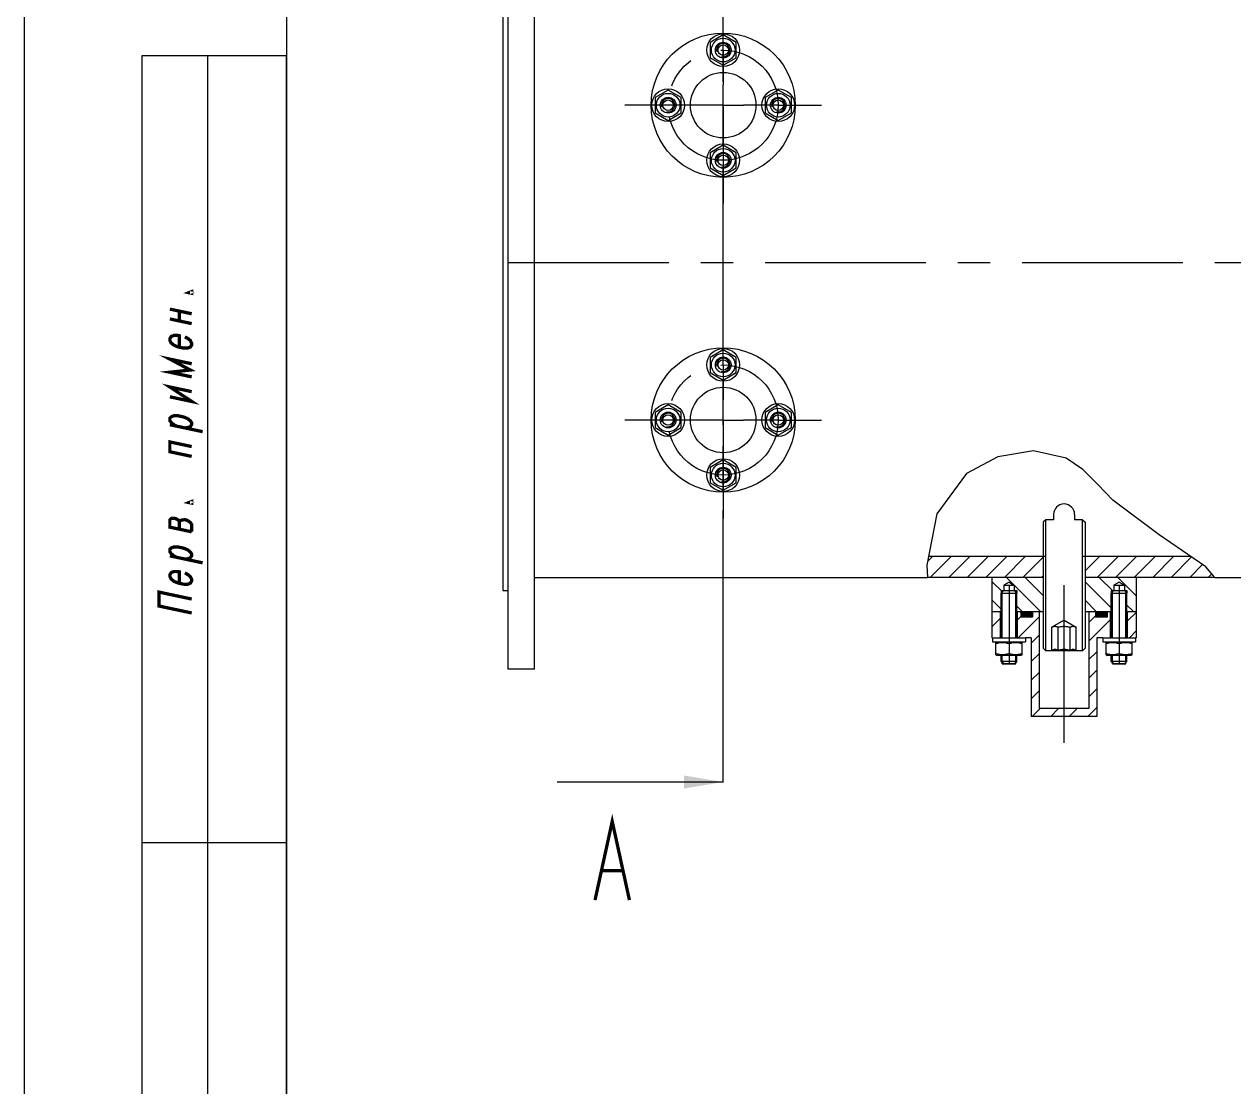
# Model space of a CAD drawing. Header units: millimetres. Extents: x 0 to 594, y 0 to 420.
# Drawn here: x 0 to 92.3, y 213.4 to 294.4 of the extents above; entities that cross this region are included whole.
import ezdxf

# ---------------------------------------------------------------- set-up
doc = ezdxf.new("R2010")
doc.units = ezdxf.units.MM
doc.header["$LTSCALE"] = 32.67
doc.linetypes.add('CENTER', pattern=[0.6, 0.375, -0.075, 0.075, -0.075])
doc.linetypes.add('PHANTOM', pattern=[0.8, 0.45, -0.05, 0.1, -0.05, 0.1, -0.05])
doc.layers.get('0').update_dxf_attribs({"linetype": 'CONTINUOUS'})
for name, color, linetype in [('ALL_AXIS', 7, 'CONTINUOUS'), ('ALL_CHAMFER', 7, 'CONTINUOUS'), ('ALL_ROUND', 7, 'CONTINUOUS'), ('DEFAULT_3', 7, 'PHANTOM')]:
    doc.layers.add(name, color=color, linetype=linetype)
doc.styles.get("Standard").update_dxf_attribs({"font": 'txt', "width": 0.7})
doc.dimstyles.get("Standard").update_dxf_attribs({"dimtxt": 3.5, "dimasz": 3, "dimexe": 0.18, "dimexo": 0.0625, "dimgap": 0.09, "dimtad": 1, "dimdec": 5, "dimdsep": 46, "dimtxsty": 'STANDARD', "dimblk": '_FILLED', "dimblk1": '_FILLED', "dimblk2": '_FILLED', "dimcen": 0.09, "dimadec": 0, "dimazin": 0, "dimtol": 1, "dimtp": 1e-05, "dimtm": 1e-05, "dimtfac": 1, "dimtdec": 5, "dimtofl": 0, "dimtmove": 0, "dimatfit": 3, "dimldrblk": '_FILLED', "dimfxl": 1, "dimtolj": 1, "dimarcsym": 0})

# ---------------------------------------------------------------- blocks, each defined once
blk = doc.blocks.new('_FILLED')
at = {"color": 0, "linetype": 'ByBlock'}
blk.add_solid([(0, 0), (-1, 0.167), (-1, -0.167)], dxfattribs=at)

msp = doc.modelspace()

# ---------------------------------------------------------------- linework, layer by layer
at = {"color": 7, "linetype": 'Continuous'}
for p, q in [((0, 420), (0, 0)), ((20, 415), (20, 5)), ((36.92, 245.2122), (36.92, 307.2122)), ((38.92, 245.2122), (38.92, 307.2122)), ((36.52, 301.2122), (36.52, 251.2122)), ((53.32, 293.5669), (52.32, 292.9896)), ((54.32, 292.9896), (53.32, 293.5669)), ((52.32, 292.9896), (52.32, 291.8349)), ((54.32, 291.8349), (54.32, 292.9896)), ((9, 172), (9, 292)), ((9, 292), (20, 292)), ((14, 172), (14, 292)), ((20, 172), (20, 292)), ((52.32, 291.8349), (53.32, 291.2575)), ((53.32, 291.2575), (54.32, 291.8349)), ((49.12, 289.3669), (48.12, 288.7896)), ((50.12, 288.7896), (49.12, 289.3669)), ((57.52, 289.3669), (56.52, 288.7896)), ((58.52, 288.7896), (57.52, 289.3669)), ((48.12, 288.7896), (48.12, 287.6349)), ((50.12, 287.6349), (50.12, 288.7896)), ((56.52, 288.7896), (56.52, 287.6349)), ((58.52, 287.6349), (58.52, 288.7896)), ((48.12, 287.6349), (49.12, 287.0575)), ((49.12, 287.0575), (50.12, 287.6349)), ((56.52, 287.6349), (57.52, 287.0575)), ((57.52, 287.0575), (58.52, 287.6349)), ((53.32, 285.1669), (52.32, 284.5896)), ((54.32, 284.5896), (53.32, 285.1669)), ((52.32, 284.5896), (52.32, 283.4349)), ((54.32, 283.4349), (54.32, 284.5896)), ((52.32, 283.4349), (53.32, 282.8575)), ((53.32, 282.8575), (54.32, 283.4349)), ((53.32, 269.5669), (52.32, 268.9896)), ((54.32, 268.9896), (53.32, 269.5669)), ((52.32, 268.9896), (52.32, 267.8349)), ((54.32, 267.8349), (54.32, 268.9896)), ((52.32, 267.8349), (53.32, 267.2575)), ((53.32, 267.2575), (54.32, 267.8349)), ((49.12, 265.3669), (48.12, 264.7896)), ((50.12, 264.7896), (49.12, 265.3669)), ((57.52, 265.3669), (56.52, 264.7896)), ((58.52, 264.7896), (57.52, 265.3669)), ((48.12, 264.7896), (48.12, 263.6349)), ((50.12, 263.6349), (50.12, 264.7896)), ((56.52, 264.7896), (56.52, 263.6349)), ((58.52, 263.6349), (58.52, 264.7896)), ((48.12, 263.6349), (49.12, 263.0575)), ((49.12, 263.0575), (50.12, 263.6349)), ((56.52, 263.6349), (57.52, 263.0575)), ((57.52, 263.0575), (58.52, 263.6349)), ((53.32, 261.1669), (52.32, 260.5896)), ((54.32, 260.5896), (53.32, 261.1669)), ((74.2723, 261.4081), (71.8687, 260.1277)), ((76.9836, 261.8624), (74.2723, 261.4081)), ((79.4876, 261.3129), (76.9836, 261.8624)), ((80.758, 260.4274), (79.4876, 261.3129)), ((52.32, 260.5896), (52.32, 259.4349)), ((54.32, 259.4349), (54.32, 260.5896)), ((81.8947, 259.2876), (80.758, 260.4274)), ((52.32, 259.4349), (53.32, 258.8575)), ((53.32, 258.8575), (54.32, 259.4349)), ((71.8687, 260.1277), (69.6235, 257.0672)), ((83.0431, 258.096), (81.8947, 259.2876)), ((86.5765, 255.4532), (83.0431, 258.096)), ((69.6235, 257.0672), (68.8423, 253.1481)), ((77.92, 256.6122), (77.72, 256.4122)), ((78.52, 256.6122), (77.92, 256.6122)), ((78.52, 257.0122), (78.52, 256.6122)), ((80.12, 257.0122), (80.12, 256.6122)), ((80.72, 256.6122), (80.12, 256.6122)), ((80.72, 256.6122), (80.92, 256.4122)), ((77.72, 256.4122), (77.72, 246.8122)), ((80.92, 256.4122), (80.92, 246.8122)), ((90.1447, 253.0218), (86.5765, 255.4532)), ((77.92, 253.8122), (68.9747, 253.8122)), ((88.9846, 253.8122), (80.72, 253.8122)), ((68.8423, 253.1481), (68.9131, 252.2122)), ((90.8207, 252.2122), (90.1447, 253.0218)), ((77.72, 252.2122), (68.9131, 252.2122)), ((73.82, 252.2122), (73.82, 247.6122)), ((90.8207, 252.2122), (80.92, 252.2122)), ((84.82, 252.2122), (84.82, 247.6122)), ((36.52, 251.2122), (36.92, 251.2122)), ((74.72, 251.2122), (74.52, 251.0122)), ((74.52, 251.2122), (75.72, 251.2122)), ((74.52, 249.6122), (74.52, 251.0122)), ((75.12, 251.8526), (74.72, 251.6122)), ((74.72, 251.6122), (74.72, 251.2122)), ((74.72, 251.6122), (75.52, 251.6122)), ((75.12, 251.8526), (75.52, 251.6122)), ((75.52, 251.6122), (75.52, 251.2122)), ((75.52, 251.2122), (75.72, 251.0122)), ((75.72, 249.6122), (75.72, 251.0122)), ((83.12, 251.2122), (82.92, 251.0122)), ((82.92, 251.2122), (84.12, 251.2122)), ((82.92, 249.6122), (82.92, 251.0122)), ((83.52, 251.8526), (83.12, 251.6122)), ((83.12, 251.6122), (83.12, 251.2122)), ((83.12, 251.6122), (83.92, 251.6122)), ((83.52, 251.8526), (83.92, 251.6122)), ((83.92, 251.6122), (83.92, 251.2122)), ((83.92, 251.2122), (84.12, 251.0122)), ((84.12, 249.6122), (84.12, 251.0122)), ((73.82, 249.6122), (74.52, 249.6122)), ((74.47, 247.6122), (74.47, 249.6122)), ((75.72, 249.6122), (77.72, 249.6122)), ((75.77, 247.6122), (75.77, 249.6122)), ((76.02, 249.6122), (76.02, 249.1722)), ((76.92, 249.1722), (76.02, 249.1722)), ((76.92, 249.6122), (76.92, 249.1722)), ((77.42, 249.6122), (77.42, 242.2122)), ((80.92, 249.6122), (82.92, 249.6122)), ((81.22, 249.6122), (81.22, 242.2122)), ((81.72, 249.6122), (81.72, 249.1722)), ((82.62, 249.1722), (81.72, 249.1722)), ((82.62, 249.6122), (82.62, 249.1722)), ((82.87, 247.6122), (82.87, 249.6122)), ((84.12, 249.6122), (84.82, 249.6122)), ((84.17, 247.6122), (84.17, 249.6122)), ((79.32, 248.9492), (78.3962, 248.4158)), ((78.3962, 246.6389), (78.3962, 248.4158)), ((78.8581, 246.6389), (78.8581, 248.4158)), ((79.32, 248.9492), (80.2437, 248.4158)), ((79.7819, 246.6389), (79.7819, 248.4158)), ((80.2437, 246.6389), (80.2437, 248.4158)), ((73.87, 247.6122), (73.82, 247.6122)), ((74.22, 247.2922), (74.12, 247.2345)), ((76.02, 247.2922), (76.12, 247.2345)), ((76.82, 247.6122), (76.37, 247.6122)), ((76.82, 247.6122), (76.82, 241.6122)), ((81.82, 247.6122), (81.82, 241.6122)), ((82.27, 247.6122), (81.82, 247.6122)), ((82.62, 247.2922), (82.52, 247.2345)), ((84.42, 247.2922), (84.52, 247.2345)), ((84.82, 247.6122), (84.77, 247.6122)), ((74.12, 246.31), (74.12, 247.2345)), ((75.12, 247.1452), (75.12, 246.3993)), ((76.12, 246.31), (76.12, 247.2345)), ((77.72, 246.8122), (77.92, 246.6122)), ((80.72, 246.6122), (77.92, 246.6122)), ((78.35, 246.6122), (78.3962, 246.6389)), ((80.29, 246.6122), (80.2437, 246.6389)), ((80.92, 246.8122), (80.72, 246.6122)), ((82.52, 246.31), (82.52, 247.2345)), ((83.52, 247.1452), (83.52, 246.3993)), ((84.52, 246.31), (84.52, 247.2345)), ((74.12, 246.31), (74.22, 246.2522)), ((76.02, 246.2522), (74.22, 246.2522)), ((74.6066, 245.6122), (75.6334, 245.6122)), ((76.12, 246.31), (76.02, 246.2522)), ((82.52, 246.31), (82.62, 246.2522)), ((84.42, 246.2522), (82.62, 246.2522)), ((83.0066, 245.6122), (84.0334, 245.6122)), ((84.52, 246.31), (84.42, 246.2522)), ((38.92, 245.2122), (36.92, 245.2122)), ((81.22, 242.2122), (77.42, 242.2122)), ((81.82, 241.6122), (76.82, 241.6122)), ((9, 232), (20, 232))]:
    msp.add_line(p, q, dxfattribs=at)
at = {"color": 2, "linetype": 'Continuous'}
for p, q in [((77.92, 246.6122), (77.92, 256.6122)), ((80.72, 246.6122), (80.72, 256.6122)), ((68.8952, 253.4133), (69.2941, 253.8122)), ((69.1083, 252.2122), (70.7083, 253.8122)), ((70.5225, 252.2122), (72.1225, 253.8122)), ((71.9367, 252.2122), (73.5367, 253.8122)), ((73.3509, 252.2122), (74.9509, 253.8122)), ((74.7651, 252.2122), (76.3651, 253.8122)), ((76.1794, 252.2122), (77.72, 253.7529)), ((80.92, 252.7102), (82.022, 253.8122)), ((81.8362, 252.2122), (83.4362, 253.8122)), ((83.2504, 252.2122), (84.8504, 253.8122)), ((84.6646, 252.2122), (86.2646, 253.8122)), ((86.0789, 252.2122), (87.6789, 253.8122)), ((87.4931, 252.2122), (89.0491, 253.7683)), ((88.9073, 252.2122), (89.8902, 253.1952)), ((74.6199, 251.1122), (73.82, 251.9121)), ((77.5341, 249.6122), (74.9341, 252.2122)), ((77.72, 250.8406), (76.3483, 252.2122)), ((77.5936, 252.2122), (77.72, 252.3386)), ((83.0626, 251.1548), (82.0051, 252.2122)), ((84.82, 250.8116), (83.4194, 252.2122)), ((90.3215, 252.2122), (90.5935, 252.4843)), ((74.52, 251.2122), (74.52, 251.0122)), ((74.6066, 247.6122), (74.6066, 251.2122)), ((75.6334, 247.6122), (75.6334, 251.2122)), ((75.72, 251.2122), (75.72, 251.0122)), ((82.92, 249.8832), (80.92, 251.8832)), ((82.92, 251.2122), (82.92, 251.0122)), ((83.0066, 247.6122), (83.0066, 251.2122)), ((84.0334, 247.6122), (84.0334, 251.2122)), ((84.12, 251.2122), (84.12, 251.0122)), ((74.52, 249.7979), (73.82, 250.4979)), ((81.7767, 249.6122), (80.92, 250.469)), ((84.6051, 249.6122), (84.12, 250.0974)), ((76.1199, 249.6122), (75.72, 250.0121)), ((75.77, 248.9813), (76.02, 249.2313)), ((75.8152, 247.6122), (77.42, 249.2171)), ((76.02, 249.608), (76.0242, 249.6122)), ((76.02, 249.5938), (76.0384, 249.6122)), ((76.02, 249.5797), (76.0525, 249.6122)), ((76.02, 249.5656), (76.0667, 249.6122)), ((76.02, 249.5514), (76.0808, 249.6122)), ((76.02, 249.5373), (76.0949, 249.6122)), ((76.02, 249.5231), (76.1091, 249.6122)), ((76.02, 249.509), (76.1232, 249.6122)), ((76.02, 249.4948), (76.1374, 249.6122)), ((76.02, 249.4807), (76.1515, 249.6122)), ((76.02, 249.4666), (76.1657, 249.6122)), ((76.02, 249.4524), (76.1798, 249.6122)), ((76.02, 249.4383), (76.1939, 249.6122)), ((76.02, 249.4241), (76.2081, 249.6122)), ((76.02, 249.41), (76.2222, 249.6122)), ((76.02, 249.3959), (76.2364, 249.6122)), ((76.02, 249.3817), (76.2505, 249.6122)), ((76.02, 249.3676), (76.2646, 249.6122)), ((76.02, 249.3534), (76.2788, 249.6122)), ((76.02, 249.3393), (76.2929, 249.6122)), ((76.02, 249.3251), (76.3071, 249.6122)), ((76.02, 249.311), (76.3212, 249.6122)), ((76.02, 249.2969), (76.3354, 249.6122)), ((76.02, 249.2827), (76.3495, 249.6122)), ((76.02, 249.2686), (76.3636, 249.6122)), ((76.02, 249.2544), (76.3778, 249.6122)), ((76.02, 249.2403), (76.3919, 249.6122)), ((76.02, 249.2261), (76.4061, 249.6122)), ((76.02, 249.212), (76.4202, 249.6122)), ((76.02, 249.1979), (76.4344, 249.6122)), ((76.02, 249.1837), (76.4485, 249.6122)), ((76.4485, 249.1722), (76.02, 249.6008)), ((76.4344, 249.1722), (76.02, 249.5866)), ((76.4202, 249.1722), (76.02, 249.5725)), ((76.4061, 249.1722), (76.02, 249.5583)), ((76.3919, 249.1722), (76.02, 249.5442)), ((76.3778, 249.1722), (76.02, 249.5301)), ((76.3636, 249.1722), (76.02, 249.5159)), ((76.3495, 249.1722), (76.02, 249.5018)), ((76.3354, 249.1722), (76.02, 249.4876)), ((76.3212, 249.1722), (76.02, 249.4735)), ((76.3071, 249.1722), (76.02, 249.4593)), ((76.2929, 249.1722), (76.02, 249.4452)), ((76.2788, 249.1722), (76.02, 249.4311)), ((76.2646, 249.1722), (76.02, 249.4169)), ((76.2505, 249.1722), (76.02, 249.4028)), ((76.2364, 249.1722), (76.02, 249.3886)), ((76.2222, 249.1722), (76.02, 249.3745)), ((76.2081, 249.1722), (76.02, 249.3603)), ((76.1939, 249.1722), (76.02, 249.3462)), ((76.1798, 249.1722), (76.02, 249.3321)), ((76.1657, 249.1722), (76.02, 249.3179)), ((76.1515, 249.1722), (76.02, 249.3038)), ((76.1374, 249.1722), (76.02, 249.2896)), ((76.1232, 249.1722), (76.02, 249.2755)), ((76.1091, 249.1722), (76.02, 249.2614)), ((76.0949, 249.1722), (76.02, 249.2472)), ((76.0808, 249.1722), (76.02, 249.2331)), ((76.0667, 249.1722), (76.02, 249.2189)), ((76.0525, 249.1722), (76.02, 249.2048)), ((76.0384, 249.1722), (76.02, 249.1906)), ((76.0242, 249.1722), (76.02, 249.1765)), ((76.4626, 249.1722), (76.0226, 249.6122)), ((76.0226, 249.1722), (76.4626, 249.6122)), ((76.4768, 249.1722), (76.0368, 249.6122)), ((76.0368, 249.1722), (76.4768, 249.6122)), ((76.4909, 249.1722), (76.0509, 249.6122)), ((76.0509, 249.1722), (76.4909, 249.6122)), ((76.5051, 249.1722), (76.0651, 249.6122)), ((76.0651, 249.1722), (76.5051, 249.6122)), ((76.5192, 249.1722), (76.0792, 249.6122)), ((76.0792, 249.1722), (76.5192, 249.6122)), ((76.5333, 249.1722), (76.0933, 249.6122)), ((76.0933, 249.1722), (76.5333, 249.6122)), ((76.5475, 249.1722), (76.1075, 249.6122)), ((76.1075, 249.1722), (76.5475, 249.6122)), ((76.5616, 249.1722), (76.1216, 249.6122)), ((76.1216, 249.1722), (76.5616, 249.6122)), ((76.5758, 249.1722), (76.1358, 249.6122)), ((76.1358, 249.1722), (76.5758, 249.6122)), ((76.5899, 249.1722), (76.1499, 249.6122)), ((76.1499, 249.1722), (76.5899, 249.6122)), ((76.6041, 249.1722), (76.1641, 249.6122)), ((76.1641, 249.1722), (76.6041, 249.6122)), ((76.6182, 249.1722), (76.1782, 249.6122)), ((76.1782, 249.1722), (76.6182, 249.6122)), ((76.6323, 249.1722), (76.1923, 249.6122)), ((76.1923, 249.1722), (76.6323, 249.6122)), ((76.6465, 249.1722), (76.2065, 249.6122)), ((76.2065, 249.1722), (76.6465, 249.6122)), ((76.6606, 249.1722), (76.2206, 249.6122)), ((76.2206, 249.1722), (76.6606, 249.6122)), ((76.6748, 249.1722), (76.2348, 249.6122)), ((76.2348, 249.1722), (76.6748, 249.6122)), ((76.6889, 249.1722), (76.2489, 249.6122)), ((76.2489, 249.1722), (76.6889, 249.6122)), ((76.7031, 249.1722), (76.2631, 249.6122)), ((76.2631, 249.1722), (76.7031, 249.6122)), ((76.7172, 249.1722), (76.2772, 249.6122)), ((76.2772, 249.1722), (76.7172, 249.6122)), ((76.7313, 249.1722), (76.2913, 249.6122)), ((76.2913, 249.1722), (76.7313, 249.6122)), ((76.7455, 249.1722), (76.3055, 249.6122)), ((76.3055, 249.1722), (76.7455, 249.6122)), ((76.7596, 249.1722), (76.3196, 249.6122)), ((76.3196, 249.1722), (76.7596, 249.6122)), ((76.7738, 249.1722), (76.3338, 249.6122)), ((76.3338, 249.1722), (76.7738, 249.6122)), ((76.7879, 249.1722), (76.3479, 249.6122)), ((76.3479, 249.1722), (76.7879, 249.6122)), ((76.802, 249.1722), (76.362, 249.6122)), ((76.362, 249.1722), (76.802, 249.6122)), ((76.8162, 249.1722), (76.3762, 249.6122)), ((76.3762, 249.1722), (76.8162, 249.6122)), ((76.8303, 249.1722), (76.3903, 249.6122)), ((76.3903, 249.1722), (76.8303, 249.6122)), ((76.8445, 249.1722), (76.4045, 249.6122)), ((76.4045, 249.1722), (76.8445, 249.6122)), ((76.8586, 249.1722), (76.4186, 249.6122)), ((76.4186, 249.1722), (76.8586, 249.6122)), ((76.8728, 249.1722), (76.4328, 249.6122)), ((76.4328, 249.1722), (76.8728, 249.6122)), ((76.8869, 249.1722), (76.4469, 249.6122)), ((76.4469, 249.1722), (76.8869, 249.6122)), ((76.901, 249.1722), (76.461, 249.6122)), ((76.461, 249.1722), (76.901, 249.6122)), ((76.9152, 249.1722), (76.4752, 249.6122)), ((76.4752, 249.1722), (76.9152, 249.6122)), ((76.92, 249.1816), (76.4893, 249.6122)), ((76.4893, 249.1722), (76.92, 249.6029)), ((76.92, 249.1957), (76.5035, 249.6122)), ((76.5035, 249.1722), (76.92, 249.5887)), ((76.92, 249.2099), (76.5176, 249.6122)), ((76.5176, 249.1722), (76.92, 249.5746)), ((76.92, 249.224), (76.5318, 249.6122)), ((76.5318, 249.1722), (76.92, 249.5605)), ((76.92, 249.2382), (76.5459, 249.6122)), ((76.5459, 249.1722), (76.92, 249.5463)), ((76.92, 249.2523), (76.56, 249.6122)), ((76.56, 249.1722), (76.92, 249.5322)), ((76.92, 249.2664), (76.5742, 249.6122)), ((76.5742, 249.1722), (76.92, 249.518)), ((76.92, 249.2806), (76.5883, 249.6122)), ((76.5883, 249.1722), (76.92, 249.5039)), ((76.92, 249.2947), (76.6025, 249.6122)), ((76.6025, 249.1722), (76.92, 249.4898)), ((76.92, 249.3089), (76.6166, 249.6122)), ((76.6166, 249.1722), (76.92, 249.4756)), ((76.92, 249.323), (76.6307, 249.6122)), ((76.6307, 249.1722), (76.92, 249.4615)), ((76.92, 249.3372), (76.6449, 249.6122)), ((76.6449, 249.1722), (76.92, 249.4473)), ((76.92, 249.3513), (76.659, 249.6122)), ((76.659, 249.1722), (76.92, 249.4332)), ((76.92, 249.3654), (76.6732, 249.6122)), ((76.6732, 249.1722), (76.92, 249.419)), ((76.92, 249.3796), (76.6873, 249.6122)), ((76.6873, 249.1722), (76.92, 249.4049)), ((76.92, 249.3937), (76.7015, 249.6122)), ((76.7015, 249.1722), (76.92, 249.3908)), ((76.92, 249.4079), (76.7156, 249.6122)), ((76.7156, 249.1722), (76.92, 249.3766)), ((76.92, 249.422), (76.7297, 249.6122)), ((76.7297, 249.1722), (76.92, 249.3625)), ((76.92, 249.4362), (76.7439, 249.6122)), ((76.7439, 249.1722), (76.92, 249.3483)), ((76.92, 249.4503), (76.758, 249.6122)), ((76.758, 249.1722), (76.92, 249.3342)), ((76.92, 249.4644), (76.7722, 249.6122)), ((76.7722, 249.1722), (76.92, 249.32)), ((76.92, 249.4786), (76.7863, 249.6122)), ((76.7863, 249.1722), (76.92, 249.3059)), ((76.92, 249.4927), (76.8005, 249.6122)), ((76.8005, 249.1722), (76.92, 249.2918)), ((76.92, 249.5069), (76.8146, 249.6122)), ((76.8146, 249.1722), (76.92, 249.2776)), ((76.92, 249.521), (76.8287, 249.6122)), ((76.8287, 249.1722), (76.92, 249.2635)), ((76.92, 249.5351), (76.8429, 249.6122)), ((76.8429, 249.1722), (76.92, 249.2493)), ((76.92, 249.5493), (76.857, 249.6122)), ((76.857, 249.1722), (76.92, 249.2352)), ((76.92, 249.5634), (76.8712, 249.6122)), ((76.8712, 249.1722), (76.92, 249.2211)), ((76.92, 249.5776), (76.8853, 249.6122)), ((76.8853, 249.1722), (76.92, 249.2069)), ((76.92, 249.5917), (76.8994, 249.6122)), ((76.8994, 249.1722), (76.92, 249.1928)), ((76.92, 249.6059), (76.9136, 249.6122)), ((76.9136, 249.1722), (76.92, 249.1786)), ((81.22, 248.7744), (81.72, 249.2744)), ((81.72, 249.6087), (81.7235, 249.6122)), ((81.72, 249.5946), (81.7377, 249.6122)), ((81.72, 249.5804), (81.7518, 249.6122)), ((81.72, 249.5663), (81.7659, 249.6122)), ((81.72, 249.5521), (81.7801, 249.6122)), ((81.72, 249.538), (81.7942, 249.6122)), ((81.72, 249.5239), (81.8084, 249.6122)), ((81.72, 249.5097), (81.8225, 249.6122)), ((81.72, 249.4956), (81.8366, 249.6122)), ((81.72, 249.4814), (81.8508, 249.6122)), ((81.72, 249.4673), (81.8649, 249.6122)), ((81.72, 249.4531), (81.8791, 249.6122)), ((81.72, 249.439), (81.8932, 249.6122)), ((81.72, 249.4249), (81.9074, 249.6122)), ((81.72, 249.4107), (81.9215, 249.6122)), ((81.72, 249.3966), (81.9356, 249.6122)), ((81.72, 249.3824), (81.9498, 249.6122)), ((81.72, 249.3683), (81.9639, 249.6122)), ((81.72, 249.3541), (81.9781, 249.6122)), ((81.72, 249.34), (81.9922, 249.6122)), ((81.72, 249.3259), (82.0064, 249.6122)), ((81.72, 249.3117), (82.0205, 249.6122)), ((81.72, 249.2976), (82.0346, 249.6122)), ((81.72, 249.2834), (82.0488, 249.6122)), ((81.72, 249.2693), (82.0629, 249.6122)), ((81.72, 249.2552), (82.0771, 249.6122)), ((81.72, 249.241), (82.0912, 249.6122)), ((81.72, 249.2269), (82.1053, 249.6122)), ((81.72, 249.2127), (82.1195, 249.6122)), ((81.72, 249.1986), (82.1336, 249.6122)), ((81.72, 249.1844), (82.1478, 249.6122)), ((82.1478, 249.1722), (81.72, 249.6)), ((82.1336, 249.1722), (81.72, 249.5859)), ((82.1195, 249.1722), (81.72, 249.5718)), ((82.1053, 249.1722), (81.72, 249.5576)), ((82.0912, 249.1722), (81.72, 249.5435)), ((82.0771, 249.1722), (81.72, 249.5293)), ((82.0629, 249.1722), (81.72, 249.5152)), ((82.0488, 249.1722), (81.72, 249.501)), ((82.0346, 249.1722), (81.72, 249.4869)), ((82.0205, 249.1722), (81.72, 249.4728)), ((82.0064, 249.1722), (81.72, 249.4586)), ((81.9922, 249.1722), (81.72, 249.4445)), ((81.9781, 249.1722), (81.72, 249.4303)), ((81.9639, 249.1722), (81.72, 249.4162)), ((81.9498, 249.1722), (81.72, 249.4021)), ((81.9356, 249.1722), (81.72, 249.3879)), ((81.9215, 249.1722), (81.72, 249.3738)), ((81.9074, 249.1722), (81.72, 249.3596)), ((81.8932, 249.1722), (81.72, 249.3455)), ((81.8791, 249.1722), (81.72, 249.3313)), ((81.8649, 249.1722), (81.72, 249.3172)), ((81.8508, 249.1722), (81.72, 249.3031)), ((81.8366, 249.1722), (81.72, 249.2889)), ((81.8225, 249.1722), (81.72, 249.2748)), ((81.8084, 249.1722), (81.72, 249.2606)), ((81.7942, 249.1722), (81.72, 249.2465)), ((81.7801, 249.1722), (81.72, 249.2323)), ((81.7659, 249.1722), (81.72, 249.2182)), ((81.7518, 249.1722), (81.72, 249.2041)), ((81.7377, 249.1722), (81.72, 249.1899)), ((81.7235, 249.1722), (81.72, 249.1758)), ((82.1619, 249.1722), (81.7219, 249.6122)), ((81.7219, 249.1722), (82.1619, 249.6122)), ((82.1761, 249.1722), (81.7361, 249.6122)), ((81.7361, 249.1722), (82.1761, 249.6122)), ((82.1902, 249.1722), (81.7502, 249.6122)), ((81.7502, 249.1722), (82.1902, 249.6122)), ((82.2043, 249.1722), (81.7643, 249.6122)), ((81.7643, 249.1722), (82.2043, 249.6122)), ((82.2185, 249.1722), (81.7785, 249.6122)), ((81.7785, 249.1722), (82.2185, 249.6122)), ((82.2326, 249.1722), (81.7926, 249.6122)), ((81.7926, 249.1722), (82.2326, 249.6122)), ((82.2468, 249.1722), (81.8068, 249.6122)), ((81.8068, 249.1722), (82.2468, 249.6122)), ((82.2609, 249.1722), (81.8209, 249.6122)), ((81.8209, 249.1722), (82.2609, 249.6122)), ((82.2751, 249.1722), (81.8351, 249.6122)), ((81.8351, 249.1722), (82.2751, 249.6122)), ((82.2892, 249.1722), (81.8492, 249.6122)), ((81.8492, 249.1722), (82.2892, 249.6122)), ((82.3033, 249.1722), (81.8633, 249.6122)), ((81.8633, 249.1722), (82.3033, 249.6122)), ((82.3175, 249.1722), (81.8775, 249.6122)), ((81.8775, 249.1722), (82.3175, 249.6122)), ((82.3316, 249.1722), (81.8916, 249.6122)), ((81.8916, 249.1722), (82.3316, 249.6122)), ((82.3458, 249.1722), (81.9058, 249.6122)), ((81.9058, 249.1722), (82.3458, 249.6122)), ((82.3599, 249.1722), (81.9199, 249.6122)), ((81.9199, 249.1722), (82.3599, 249.6122)), ((82.374, 249.1722), (81.934, 249.6122)), ((81.934, 249.1722), (82.374, 249.6122)), ((82.3882, 249.1722), (81.9482, 249.6122)), ((81.9482, 249.1722), (82.3882, 249.6122)), ((82.4023, 249.1722), (81.9623, 249.6122)), ((81.9623, 249.1722), (82.4023, 249.6122)), ((82.4165, 249.1722), (81.9765, 249.6122)), ((81.9765, 249.1722), (82.4165, 249.6122)), ((82.4306, 249.1722), (81.9906, 249.6122)), ((81.9906, 249.1722), (82.4306, 249.6122)), ((82.4448, 249.1722), (82.0048, 249.6122)), ((82.0048, 249.1722), (82.4448, 249.6122)), ((82.4589, 249.1722), (82.0189, 249.6122)), ((82.0189, 249.1722), (82.4589, 249.6122)), ((82.473, 249.1722), (82.033, 249.6122)), ((82.033, 249.1722), (82.473, 249.6122)), ((82.4872, 249.1722), (82.0472, 249.6122)), ((82.0472, 249.1722), (82.4872, 249.6122)), ((82.5013, 249.1722), (82.0613, 249.6122)), ((82.0613, 249.1722), (82.5013, 249.6122)), ((82.5155, 249.1722), (82.0755, 249.6122)), ((82.0755, 249.1722), (82.5155, 249.6122)), ((82.5296, 249.1722), (82.0896, 249.6122)), ((82.0896, 249.1722), (82.5296, 249.6122)), ((82.5438, 249.1722), (82.1038, 249.6122)), ((82.1038, 249.1722), (82.5438, 249.6122)), ((82.5579, 249.1722), (82.1179, 249.6122)), ((82.1179, 249.1722), (82.5579, 249.6122)), ((82.572, 249.1722), (82.132, 249.6122)), ((82.132, 249.1722), (82.572, 249.6122)), ((82.5862, 249.1722), (82.1462, 249.6122)), ((82.1462, 249.1722), (82.5862, 249.6122)), ((82.6003, 249.1722), (82.1603, 249.6122)), ((82.1603, 249.1722), (82.6003, 249.6122)), ((82.6145, 249.1722), (82.1745, 249.6122)), ((82.1745, 249.1722), (82.6145, 249.6122)), ((82.62, 249.1809), (82.1886, 249.6122)), ((82.1886, 249.1722), (82.62, 249.6036)), ((82.62, 249.195), (82.2028, 249.6122)), ((82.2028, 249.1722), (82.62, 249.5895)), ((82.62, 249.2092), (82.2169, 249.6122)), ((82.2169, 249.1722), (82.62, 249.5753)), ((82.62, 249.2233), (82.231, 249.6122)), ((82.231, 249.1722), (82.62, 249.5612)), ((82.62, 249.2374), (82.2452, 249.6122)), ((82.2452, 249.1722), (82.62, 249.547)), ((82.62, 249.2516), (82.2593, 249.6122)), ((82.2593, 249.1722), (82.62, 249.5329)), ((82.62, 249.2657), (82.2735, 249.6122)), ((82.2735, 249.1722), (82.62, 249.5188)), ((82.62, 249.2799), (82.2876, 249.6122)), ((82.2876, 249.1722), (82.62, 249.5046)), ((82.62, 249.294), (82.3017, 249.6122)), ((82.3017, 249.1722), (82.62, 249.4905)), ((82.62, 249.3082), (82.3159, 249.6122)), ((82.3159, 249.1722), (82.62, 249.4763)), ((82.62, 249.3223), (82.33, 249.6122)), ((82.33, 249.1722), (82.62, 249.4622)), ((82.62, 249.3364), (82.3442, 249.6122)), ((82.3442, 249.1722), (82.62, 249.448)), ((82.62, 249.3506), (82.3583, 249.6122)), ((82.3583, 249.1722), (82.62, 249.4339)), ((82.62, 249.3647), (82.3725, 249.6122)), ((82.3725, 249.1722), (82.62, 249.4198)), ((82.62, 249.3789), (82.3866, 249.6122)), ((82.3866, 249.1722), (82.62, 249.4056)), ((82.62, 249.393), (82.4007, 249.6122)), ((82.4007, 249.1722), (82.62, 249.3915)), ((82.62, 249.4072), (82.4149, 249.6122)), ((82.4149, 249.1722), (82.62, 249.3773)), ((82.62, 249.4213), (82.429, 249.6122)), ((82.429, 249.1722), (82.62, 249.3632)), ((82.62, 249.4354), (82.4432, 249.6122)), ((82.4432, 249.1722), (82.62, 249.3491)), ((82.62, 249.4496), (82.4573, 249.6122)), ((82.4573, 249.1722), (82.62, 249.3349)), ((82.62, 249.4637), (82.4715, 249.6122)), ((82.4715, 249.1722), (82.62, 249.3208)), ((82.62, 249.4779), (82.4856, 249.6122)), ((82.4856, 249.1722), (82.62, 249.3066)), ((82.62, 249.492), (82.4997, 249.6122)), ((82.4997, 249.1722), (82.62, 249.2925)), ((82.62, 249.5061), (82.5139, 249.6122)), ((82.5139, 249.1722), (82.62, 249.2783)), ((82.62, 249.5203), (82.528, 249.6122)), ((82.528, 249.1722), (82.62, 249.2642)), ((82.62, 249.5344), (82.5422, 249.6122)), ((82.5422, 249.1722), (82.62, 249.2501)), ((82.62, 249.5486), (82.5563, 249.6122)), ((82.5563, 249.1722), (82.62, 249.2359)), ((82.62, 249.5627), (82.5704, 249.6122)), ((82.5704, 249.1722), (82.62, 249.2218)), ((82.62, 249.5769), (82.5846, 249.6122)), ((82.5846, 249.1722), (82.62, 249.2076)), ((82.62, 249.591), (82.5987, 249.6122)), ((82.5987, 249.1722), (82.62, 249.1935)), ((82.62, 249.6051), (82.6129, 249.6122)), ((82.6129, 249.1722), (82.62, 249.1793)), ((84.17, 248.896), (84.82, 249.546)), ((73.82, 248.4455), (74.47, 249.0955)), ((81.22, 247.3602), (82.87, 249.0102)), ((74.4009, 247.6122), (74.47, 247.6813)), ((76.82, 247.2028), (77.42, 247.8028)), ((84.3004, 247.6122), (84.82, 248.1318)), ((76.82, 245.7886), (77.42, 246.3886)), ((81.22, 245.946), (81.82, 246.546)), ((74.6066, 245.6122), (74.6066, 246.2522)), ((75.6334, 245.6122), (75.6334, 246.2522)), ((83.0066, 245.6122), (83.0066, 246.2522)), ((84.0334, 245.6122), (84.0334, 246.2522)), ((76.82, 244.3744), (77.42, 244.9744)), ((81.22, 244.5318), (81.82, 245.1318)), ((81.22, 243.1176), (81.82, 243.7176)), ((76.82, 242.9602), (77.42, 243.5602)), ((76.8862, 241.6122), (77.4862, 242.2122)), ((78.3004, 241.6122), (78.9004, 242.2122)), ((79.7147, 241.6122), (80.3147, 242.2122)), ((81.1289, 241.6122), (81.82, 242.3034))]:
    msp.add_line(p, q, dxfattribs=at)
at = {"color": 5, "linetype": 'Continuous'}
msp.add_line((46.6544, 236.6122), (40.6544, 236.6122), dxfattribs=at)
at = {"color": 2, "linetype": 'Continuous', "const_width": 0.25}
for points in [[(12.7779, 274), (12.7779, 273.875), (12.5696, 273.9193), (12.7779, 274)], [(11.1113, 272.6667), (12.7779, 272.3125)], [(11.8404, 271.7618), (11.8404, 272.5118)], [(11.1113, 271.9168), (12.7779, 271.5625)], [(12.2571, 270.5482), (12.4654, 270.4414), (12.6738, 270.2721), (12.7779, 270.0625), (12.7779, 269.9375), (12.6738, 269.7722), (12.4654, 269.6914), (12.1529, 269.6953), (11.7363, 269.7839), (11.4238, 269.9128), (11.2154, 270.0821), (11.1113, 270.2918), (11.1113, 270.4168), (11.2154, 270.5821), (11.4238, 270.6628), (11.7363, 270.6589), (11.8404, 270.6368), (11.8404, 269.7618)], [(12.7779, 267.5), (11.1113, 267.8543), (12.6738, 268.0221), (11.1113, 268.8543), (12.7779, 268.5)], [(11.1113, 265.9792), (12.7779, 265.625), (11.1113, 266.7292), (12.7779, 266.375)], [(11.6321, 263.7435), (11.4238, 263.8503), (11.2154, 264.0196), (11.1113, 264.1668), (11.1113, 264.3543), (11.2154, 264.4571), (11.4238, 264.5378), (11.7363, 264.5339), (12.1529, 264.4453), (12.4654, 264.3164), (12.6738, 264.1471), (12.7779, 264), (12.7779, 263.875), (12.6738, 263.7097), (12.4654, 263.6289), (12.2571, 263.6107)], [(11.1113, 263.8543), (13.6113, 263.3229)], [(12.7779, 261.4375), (11.1113, 261.7918), (11.1113, 262.5418), (12.7779, 262.1875)], [(12.7779, 258), (12.7779, 257.875), (12.5696, 257.9193), (12.7779, 258)], [(12.7779, 255.6875), (11.1113, 256.0418), (11.1113, 256.6043), (11.2154, 256.7071), (11.4238, 256.7253), (11.5279, 256.7032), (11.7363, 256.5964), (11.8404, 256.4493), (11.8404, 255.8868)], [(12.7779, 255.6875), (12.7779, 256.25), (12.6738, 256.3972), (12.5696, 256.4818), (12.3613, 256.5886), (12.2571, 256.6107), (12.0488, 256.5925), (11.9446, 256.5521), (11.8404, 256.4493)], [(11.6321, 253.7435), (11.4238, 253.8503), (11.2154, 254.0196), (11.1113, 254.1668), (11.1113, 254.3543), (11.2154, 254.4571), (11.4238, 254.5378), (11.7363, 254.5339), (12.1529, 254.4454), (12.4654, 254.3164), (12.6738, 254.1471), (12.7779, 254), (12.7779, 253.875), (12.6738, 253.7096), (12.4654, 253.6289), (12.2571, 253.6107)], [(11.1113, 253.8543), (13.6113, 253.3229)], [(12.2571, 252.5482), (12.4654, 252.4414), (12.6738, 252.2721), (12.7779, 252.0625), (12.7779, 251.9375), (12.6738, 251.7721), (12.4654, 251.6914), (12.1529, 251.6953), (11.7363, 251.7839), (11.4238, 251.9128), (11.2154, 252.0821), (11.1113, 252.2918), (11.1113, 252.4168), (11.2154, 252.5821), (11.4238, 252.6628), (11.7363, 252.6589), (11.8404, 252.6368), (11.8404, 251.7618)], [(12.7779, 249.5), (10.2779, 250.0314), (10.2779, 251.0939), (12.7779, 250.5625)]]:
    msp.add_lwpolyline(points, dxfattribs=at)
at = {"color": 7, "linetype": 'Continuous'}
for points in [[(78.3962, 248.4158), (78.4307, 248.4346), (78.4645, 248.4506), (78.4974, 248.4636), (78.53, 248.4739), (78.5624, 248.4813), (78.5948, 248.4858), (78.6272, 248.4873), (78.6595, 248.4858), (78.6919, 248.4813), (78.7243, 248.4739), (78.7568, 248.4637), (78.7898, 248.4506), (78.8236, 248.4347), (78.8581, 248.4158)], [(78.8581, 248.4158), (78.9272, 248.4347), (78.9948, 248.4506), (79.0608, 248.4637), (79.1258, 248.4739), (79.1907, 248.4813), (79.2553, 248.4858), (79.3201, 248.4873), (79.3848, 248.4858), (79.4494, 248.4813), (79.5143, 248.4739), (79.5793, 248.4637), (79.6452, 248.4506), (79.7128, 248.4346), (79.7819, 248.4158)], [(79.7819, 248.4158), (79.8164, 248.4347), (79.8502, 248.4506), (79.8832, 248.4637), (79.9157, 248.4739), (79.9482, 248.4813), (79.9805, 248.4858), (80.0129, 248.4873), (80.0452, 248.4858), (80.0776, 248.4813), (80.11, 248.4739), (80.1425, 248.4636), (80.1755, 248.4505), (80.2093, 248.4346), (80.2437, 248.4158)], [(75.12, 247.1452), (75.0543, 247.166), (74.9899, 247.184), (74.9272, 247.1993), (74.8653, 247.2118), (74.8037, 247.2217), (74.7424, 247.2288), (74.6811, 247.2331), (74.6199, 247.2345), (74.5586, 247.233), (74.4973, 247.2287), (74.436, 247.2216), (74.3745, 247.2118), (74.3127, 247.1993), (74.2499, 247.184), (74.1856, 247.166), (74.12, 247.1452)], [(75.12, 246.3993), (75.0615, 246.3807), (75.0041, 246.3642), (74.9481, 246.35), (74.8929, 246.338), (74.838, 246.328), (74.7834, 246.3202), (74.7289, 246.3145), (74.6744, 246.3111), (74.6199, 246.31), (74.5654, 246.3111), (74.5109, 246.3145), (74.4564, 246.3202), (74.4018, 246.328), (74.347, 246.338), (74.2918, 246.35), (74.2358, 246.3642), (74.1784, 246.3807), (74.12, 246.3993)], [(76.12, 247.1452), (76.0543, 247.166), (75.9899, 247.184), (75.9272, 247.1993), (75.8653, 247.2118), (75.8037, 247.2217), (75.7424, 247.2288), (75.6811, 247.2331), (75.6199, 247.2345), (75.5586, 247.233), (75.4973, 247.2287), (75.436, 247.2216), (75.3745, 247.2118), (75.3127, 247.1993), (75.2499, 247.184), (75.1856, 247.166), (75.12, 247.1452)], [(76.12, 246.3993), (76.0674, 246.3825), (76.0157, 246.3674), (75.965, 246.3541), (75.9151, 246.3426), (75.8656, 246.3327), (75.8163, 246.3246), (75.7672, 246.3183), (75.7181, 246.3137), (75.6691, 246.3109), (75.62, 246.31), (75.571, 246.3109), (75.5219, 246.3137), (75.4729, 246.3183), (75.4237, 246.3246), (75.3745, 246.3327), (75.325, 246.3426), (75.2751, 246.3541), (75.2245, 246.3673), (75.1727, 246.3824), (75.12, 246.3993)], [(78.8581, 246.6389), (78.8234, 246.6578), (78.7895, 246.6738), (78.7565, 246.6869), (78.724, 246.6971), (78.6916, 246.7044), (78.6593, 246.7089), (78.627, 246.7104), (78.5946, 246.7089), (78.5623, 246.7044), (78.5299, 246.6969), (78.4974, 246.6867), (78.4644, 246.6736), (78.4306, 246.6577), (78.3962, 246.6389)], [(79.7819, 246.6389), (79.7126, 246.6578), (79.6448, 246.6738), (79.5788, 246.6868), (79.5138, 246.697), (79.449, 246.7044), (79.3844, 246.7089), (79.3198, 246.7104), (79.2553, 246.7089), (79.1907, 246.7044), (79.1259, 246.697), (79.061, 246.6868), (78.995, 246.6737), (78.9273, 246.6578), (78.8581, 246.6389)], [(80.2437, 246.6389), (80.2094, 246.6577), (80.1756, 246.6736), (80.1426, 246.6867), (80.1101, 246.6969), (80.0776, 246.7044), (80.0452, 246.7089), (80.0129, 246.7104), (79.9805, 246.7089), (79.9482, 246.7044), (79.9158, 246.697), (79.8833, 246.6868), (79.8503, 246.6737), (79.8165, 246.6578), (79.7819, 246.6389)], [(83.52, 247.1452), (83.4543, 247.166), (83.3899, 247.184), (83.3272, 247.1993), (83.2653, 247.2118), (83.2037, 247.2217), (83.1424, 247.2288), (83.0811, 247.2331), (83.0199, 247.2345), (82.9586, 247.233), (82.8973, 247.2287), (82.836, 247.2216), (82.7745, 247.2118), (82.7127, 247.1993), (82.6499, 247.184), (82.5856, 247.166), (82.52, 247.1452)], [(83.52, 246.3993), (83.4615, 246.3807), (83.4041, 246.3642), (83.3481, 246.35), (83.2929, 246.338), (83.238, 246.328), (83.1834, 246.3202), (83.1289, 246.3145), (83.0744, 246.3111), (83.0199, 246.31), (82.9654, 246.3111), (82.9109, 246.3145), (82.8564, 246.3202), (82.8018, 246.328), (82.747, 246.338), (82.6918, 246.35), (82.6358, 246.3642), (82.5784, 246.3807), (82.52, 246.3993)], [(84.52, 247.1452), (84.4543, 247.166), (84.3899, 247.184), (84.3272, 247.1993), (84.2653, 247.2118), (84.2037, 247.2217), (84.1424, 247.2288), (84.0811, 247.2331), (84.0199, 247.2345), (83.9586, 247.233), (83.8973, 247.2287), (83.836, 247.2216), (83.7745, 247.2118), (83.7127, 247.1993), (83.6499, 247.184), (83.5856, 247.166), (83.52, 247.1452)], [(84.52, 246.3993), (84.4674, 246.3825), (84.4157, 246.3674), (84.365, 246.3541), (84.3151, 246.3426), (84.2656, 246.3327), (84.2163, 246.3246), (84.1672, 246.3183), (84.1181, 246.3137), (84.0691, 246.3109), (84.02, 246.31), (83.971, 246.3109), (83.9219, 246.3137), (83.8729, 246.3183), (83.8237, 246.3246), (83.7745, 246.3327), (83.725, 246.3426), (83.6751, 246.3541), (83.6245, 246.3673), (83.5727, 246.3824), (83.52, 246.3993)]]:
    msp.add_lwpolyline(points, dxfattribs=at)
at = {"color": 7, "linetype": 'Continuous', "const_width": 0.25}
for points in [[(43.5419, 227.6122), (44.8544, 233.6122), (46.1669, 227.6122)], [(44.0669, 229.8622), (45.6419, 229.8622)]]:
    msp.add_lwpolyline(points, dxfattribs=at)
at = {"color": 7, "linetype": 'Continuous'}
for centre in [(53.32, 292.4122), (49.12, 288.2122), (57.52, 288.2122), (53.32, 284.0122), (53.32, 268.4122), (49.12, 264.2122), (57.52, 264.2122), (53.32, 260.0122)]:
    msp.add_circle(centre, 0.9, dxfattribs=at)
at = {"color": 2, "linetype": 'Continuous'}
for centre in [(53.32, 292.4122), (49.12, 288.2122), (57.52, 288.2122), (53.32, 284.0122), (53.32, 268.4122), (49.12, 264.2122), (57.52, 264.2122), (53.32, 260.0122)]:
    msp.add_arc(centre, 0.5134, 255, 195, dxfattribs=at)
at = {"color": 7, "linetype": 'Continuous'}
msp.add_arc((79.32, 257.0122), 0.8, 0, 180, dxfattribs=at)
at = {"layer": 'ALL_AXIS', "color": 7, "linetype": 'CENTER'}
for p, q in [((53.32, 292.4122), (53.32, 295.0622)), ((53.32, 292.4122), (53.32, 289.7622)), ((53.32, 288.2122), (53.32, 289.7622)), ((46.47, 288.2122), (45.82, 288.2122)), ((49.12, 288.2122), (46.47, 288.2122)), ((53.32, 288.2122), (49.12, 288.2122)), ((53.32, 288.2122), (53.32, 280.7122)), ((53.32, 288.2122), (54.87, 288.2122)), ((57.52, 288.2122), (54.87, 288.2122)), ((57.52, 288.2122), (60.82, 288.2122)), ((36.92, 276.2122), (434.12, 276.2122)), ((53.32, 271.0622), (53.32, 271.7122)), ((53.32, 268.4122), (53.32, 271.0622)), ((53.32, 268.4122), (53.32, 265.7622)), ((53.32, 264.2122), (53.32, 265.7622)), ((46.47, 264.2122), (45.82, 264.2122)), ((49.12, 264.2122), (46.47, 264.2122)), ((53.32, 264.2122), (49.12, 264.2122)), ((53.32, 264.2122), (53.32, 256.7122)), ((53.32, 264.2122), (54.87, 264.2122)), ((57.52, 264.2122), (54.87, 264.2122)), ((57.52, 264.2122), (60.82, 264.2122)), ((75.12, 251.6122), (75.12, 245.6122)), ((79.32, 239.6122), (79.32, 251.6122)), ((83.52, 251.6122), (83.52, 245.6122))]:
    msp.add_line(p, q, dxfattribs=at)
at = {"layer": 'ALL_AXIS', "color": 7, "linetype": 'Continuous'}
for p, q in [((74.52, 247.6122), (74.52, 251.0122)), ((75.72, 247.6122), (75.72, 251.0122)), ((82.92, 247.6122), (82.92, 251.0122)), ((84.12, 247.6122), (84.12, 251.0122)), ((73.87, 247.6122), (73.87, 247.2922)), ((73.87, 247.6122), (76.37, 247.6122)), ((73.87, 247.2922), (76.37, 247.2922)), ((74.22, 247.2922), (74.12, 247.2345)), ((76.02, 247.2922), (76.12, 247.2345)), ((76.37, 247.6122), (76.37, 247.2922)), ((82.27, 247.6122), (82.27, 247.2922)), ((82.27, 247.6122), (84.77, 247.6122)), ((82.27, 247.2922), (84.77, 247.2922)), ((82.62, 247.2922), (82.52, 247.2345)), ((84.42, 247.2922), (84.52, 247.2345)), ((84.77, 247.6122), (84.77, 247.2922)), ((74.52, 245.8122), (74.52, 246.2522)), ((75.72, 245.8122), (75.72, 246.2522)), ((82.92, 245.8122), (82.92, 246.2522)), ((84.12, 245.8122), (84.12, 246.2522))]:
    msp.add_line(p, q, dxfattribs=at)
for centre, radius in [((53.32, 288.2122), 5.5), ((53.32, 292.4122), 1.25), ((53.32, 288.2122), 2.5), ((49.12, 288.2122), 1.25), ((57.52, 288.2122), 1.25), ((53.32, 284.0122), 1.25), ((53.32, 264.2122), 5.5), ((53.32, 268.4122), 1.25), ((53.32, 264.2122), 2.5), ((49.12, 264.2122), 1.25), ((57.52, 264.2122), 1.25), ((53.32, 260.0122), 1.25)]:
    msp.add_circle(centre, radius, dxfattribs=at)
at = {"layer": 'ALL_AXIS', "color": 7, "linetype": 'CENTER'}
for centre in [(53.32, 288.2122), (53.32, 264.2122)]:
    msp.add_circle(centre, 4.2, dxfattribs=at)
at = {"layer": 'ALL_CHAMFER', "color": 7, "linetype": 'Continuous'}
for p, q in [((74.72, 251.2122), (74.52, 251.0122)), ((74.52, 251.0122), (75.72, 251.0122)), ((74.72, 251.2122), (75.52, 251.2122)), ((75.52, 251.2122), (75.72, 251.0122)), ((83.12, 251.2122), (82.92, 251.0122)), ((82.92, 251.0122), (84.12, 251.0122)), ((83.12, 251.2122), (83.92, 251.2122)), ((83.92, 251.2122), (84.12, 251.0122)), ((74.72, 245.6122), (74.52, 245.8122)), ((75.72, 245.8122), (74.52, 245.8122)), ((75.52, 245.6122), (74.72, 245.6122)), ((75.52, 245.6122), (75.72, 245.8122)), ((83.12, 245.6122), (82.92, 245.8122)), ((84.12, 245.8122), (82.92, 245.8122)), ((83.92, 245.6122), (83.12, 245.6122)), ((83.92, 245.6122), (84.12, 245.8122))]:
    msp.add_line(p, q, dxfattribs=at)
for centre, radius in [((53.32, 292.4122), 0.6), ((53.32, 292.4122), 0.4), ((49.12, 288.2122), 0.6), ((57.52, 288.2122), 0.6), ((49.12, 288.2122), 0.4), ((57.52, 288.2122), 0.4), ((53.32, 284.0122), 0.6), ((53.32, 284.0122), 0.4), ((53.32, 268.4122), 0.6), ((53.32, 268.4122), 0.4), ((49.12, 264.2122), 0.6), ((57.52, 264.2122), 0.6), ((49.12, 264.2122), 0.4), ((57.52, 264.2122), 0.4), ((53.32, 260.0122), 0.6), ((53.32, 260.0122), 0.4)]:
    msp.add_circle(centre, radius, dxfattribs=at)
at = {"layer": 'ALL_ROUND', "color": 7, "linetype": 'Continuous'}
for p, q in [((38.92, 252.2122), (68.9131, 252.2122)), ((90.8207, 252.2122), (432.12, 252.2122))]:
    msp.add_line(p, q, dxfattribs=at)
at = {"layer": 'DEFAULT_3', "color": 2, "linetype": 'PHANTOM'}
msp.add_line((53.32, 242.6122), (53.32, 321.4122), dxfattribs=at)
at = {"layer": 'DEFAULT_3', "color": 5, "linetype": 'PHANTOM'}
msp.add_line((53.32, 236.6122), (53.32, 242.6122), dxfattribs=at)

# ---------------------------------------------------------------- leaders
at = {"color": 7, "linetype": 'Continuous'}
msp.add_leader([(53.32, 236.6122), (46.6544, 236.6122)], dimstyle='STANDARD', override={"dimtad": 0}, dxfattribs=at)

doc.saveas('drawing.dxf')
